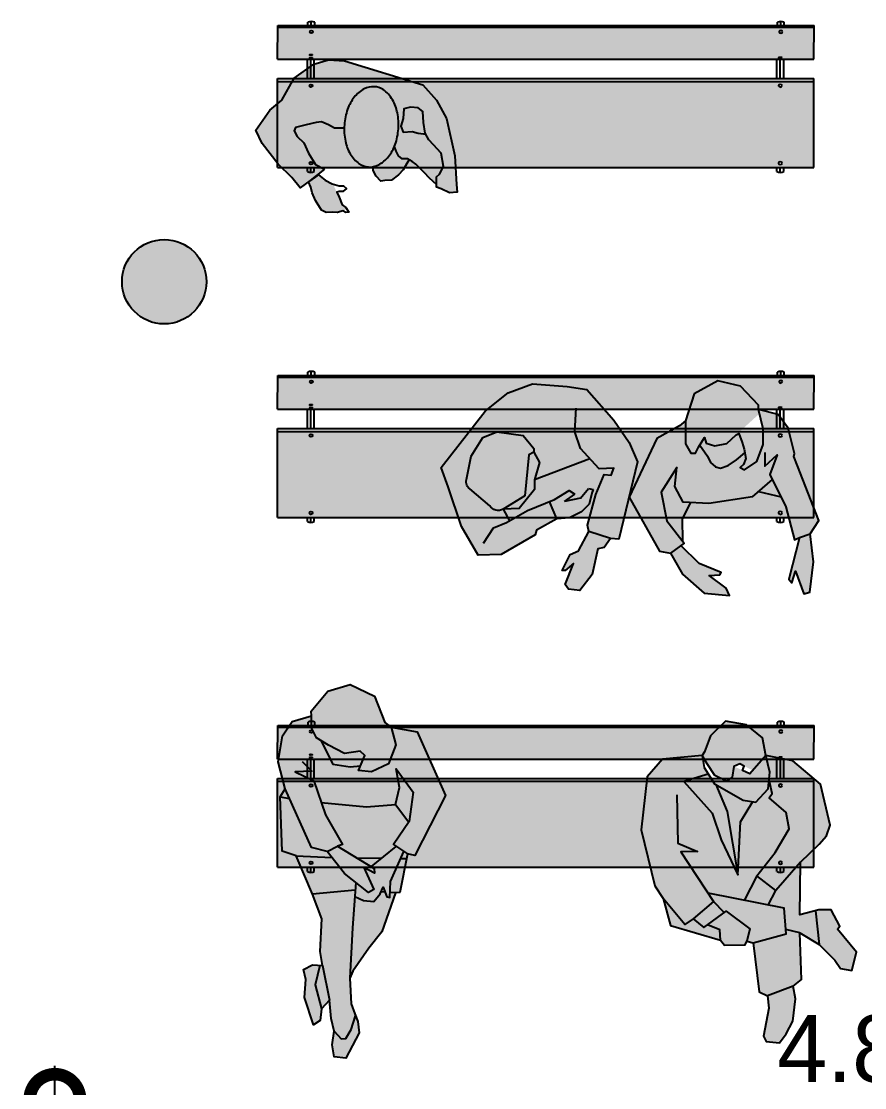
# Model space of a CAD drawing. Header units: metres. Extents: x 512 to 829, y -209 to 245.
# Drawn here: x 646.234 to 648.747, y -174.087 to -170.909 of the extents above; entities that cross this region are included whole.
import ezdxf

# ---------------------------------------------------------------- set-up
doc = ezdxf.new("R2010")
doc.units = ezdxf.units.M
doc.header["$LTSCALE"] = 0.508
doc.header["$PDSIZE"] = -2
doc.layers.get('0').update_dxf_attribs({"lineweight": 15})
doc.layers.get('DEFPOINTS').update_dxf_attribs({"lineweight": 15})
for name, color, linetype in [('ARQ-LAYOUT HATCH', 252, 'Continuous'), ('CI-COTAS', 160, 'Continuous'), ('madera', 34, 'Continuous'), ('MB-ARQ-ALVENARIA-HATCH', 251, 'Continuous'), ('MB-ARQ-HUMANIZAR', 7, 'Continuous'), ('PENA06', 6, 'Continuous')]:
    doc.layers.add(name, color=color, linetype=linetype)
doc.dimstyles.new('1_100', dxfattribs={"dimtxt": 0.2, "dimasz": 0.3, "dimexe": 0.1, "dimexo": 0.1, "dimgap": 0.05, "dimtad": 1, "dimzin": 4, "dimdsep": 46, "dimtxsty": 'Standard', "dimblk": 'DOTSMALL', "dimcen": 2.5, "dimdle": 0.1, "dimclrd": 170, "dimclre": 170, "dimclrt": 2, "dimazin": 0, "dimtfac": 1, "dimtix": 1, "dimtmove": 2, "dimatfit": 3, "dimldrblk": 'DOTSMALL', "dimfxl": 1, "dimlwd": -1, "dimlwe": -1, "dimarcsym": 0})

# ---------------------------------------------------------------- blocks, each defined once
blk = doc.blocks.new('wqfdewfsf')
at = {"layer": 'ARQ-LAYOUT HATCH'}
h = blk.add_hatch(color=38, dxfattribs=at)
h.dxf.hatch_style = 1
h.paths.add_polyline_path([(49.4045, -27.0059), (49.4045, -25.4072), (49.1481, -25.4072), (49.1481, -27.0059)])
edge = h.paths.add_edge_path(flags=16)
edge.add_ellipse((49.3918, -25.5072), major_axis=(0, 0.005), ratio=0.80544, start_angle=0, end_angle=360)
edge = h.paths.add_edge_path(flags=16)
edge.add_ellipse((49.1613, -25.5072), major_axis=(0, 0.005), ratio=0.821327, start_angle=0, end_angle=360)
edge = h.paths.add_edge_path(flags=16)
edge.add_ellipse((49.3918, -26.9059), major_axis=(0, -0.005), ratio=0.80544, start_angle=0, end_angle=360, ccw=False)
edge = h.paths.add_edge_path(flags=16)
edge.add_ellipse((49.1613, -26.9059), major_axis=(0, -0.005), ratio=0.821327, start_angle=0, end_angle=360, ccw=False)
h = blk.add_hatch(color=38, dxfattribs=at)
h.dxf.hatch_style = 1
h.paths.add_polyline_path([(49.5659, -27.0071), (49.5659, -25.4084), (49.4707, -25.4072), (49.4707, -27.0059)])
edge = h.paths.add_edge_path(flags=16)
edge.add_ellipse((49.4751, -26.9059), major_axis=(0, -0.005), ratio=0.234143, start_angle=0, end_angle=360, ccw=False)
edge = h.paths.add_edge_path(flags=16)
edge.add_ellipse((49.5524, -26.9071), major_axis=(0, -0.005), ratio=0.805446, start_angle=0, end_angle=360, ccw=False)
edge = h.paths.add_edge_path(flags=16)
edge.add_ellipse((49.5524, -25.5084), major_axis=(0, 0.005), ratio=0.805446, start_angle=0, end_angle=360)
edge = h.paths.add_edge_path(flags=16)
edge.add_ellipse((49.4836, -25.5072), major_axis=(0, 0.005), ratio=0.234143, start_angle=0, end_angle=360)
edge = h.paths.add_edge_path(flags=16)
edge.add_ellipse((49.4751, -25.5072), major_axis=(0, 0.005), ratio=0.234143, start_angle=0, end_angle=360)
at = {"ltscale": 0.8}
for p, q in [((49.1481, -25.4072), (49.4129, -25.4072)), ((49.1481, -25.4072), (49.1481, -27.0059)), ((49.4045, -25.4072), (49.4045, -27.0059)), ((49.4129, -25.4072), (49.4129, -27.0059)), ((49.4707, -25.4072), (49.5707, -25.4084)), ((49.4707, -25.4072), (49.4707, -27.0059)), ((49.5659, -25.4084), (49.5659, -27.0071)), ((49.5707, -25.4084), (49.5707, -27.0071)), ((49.1329, -25.5072), (49.1481, -25.5072)), ((49.1358, -25.4972), (49.1481, -25.4972)), ((49.4129, -25.4972), (49.4707, -25.4972)), ((49.4129, -25.5072), (49.4707, -25.5072)), ((49.5707, -25.4984), (49.5809, -25.4984)), ((49.5707, -25.5084), (49.5829, -25.5084)), ((49.1358, -25.5172), (49.1481, -25.5172)), ((49.4129, -25.5172), (49.4707, -25.5172)), ((49.5707, -25.5184), (49.5809, -25.5184)), ((49.1329, -26.9059), (49.1481, -26.9059)), ((49.1358, -26.8959), (49.1481, -26.8959)), ((49.4129, -26.8959), (49.4707, -26.8959)), ((49.4129, -26.9059), (49.4707, -26.9059)), ((49.5707, -26.8971), (49.5809, -26.8971)), ((49.5707, -26.9071), (49.5829, -26.9071)), ((49.1358, -26.9159), (49.1481, -26.9159)), ((49.4129, -26.9159), (49.4707, -26.9159)), ((49.5707, -26.9171), (49.5809, -26.9171)), ((49.1481, -27.0059), (49.4129, -27.0059)), ((49.4707, -27.0059), (49.5707, -27.0071))]:
    blk.add_line(p, q, dxfattribs=at)
for centre, radius, start, end in [((49.1519, -25.5072), 0.0189, 148.1097, 211.8903), ((49.5569, -25.5084), 0.026, 337.3902, 22.6098), ((49.1519, -26.9059), 0.0189, 148.1097, 211.8903), ((49.5569, -26.9071), 0.026, 337.3902, 22.6098)]:
    blk.add_arc(centre, radius, start, end, dxfattribs=at)
for centre, ratio in [((49.1613, -25.5072), 0.821327), ((49.3918, -25.5072), 0.80544), ((49.4751, -25.5072), 0.234143), ((49.4836, -25.5072), 0.234143), ((49.5524, -25.5084), 0.805446)]:
    blk.add_ellipse(centre, major_axis=(0, 0.005), ratio=ratio, dxfattribs=at)
at = {"ltscale": 0.8, "extrusion": (0, 0, -1)}
for centre, ratio in [((49.1613, -26.9059), 0.821327), ((49.3918, -26.9059), 0.80544), ((49.4751, -26.9059), 0.234143), ((49.5524, -26.9071), 0.805446)]:
    blk.add_ellipse(centre, major_axis=(0, -0.005), ratio=ratio, dxfattribs=at)
blk = doc.blocks.new('A$C5B33279E')
h = blk.add_hatch(color=236)
h.dxf.hatch_style = 1
h.paths.add_polyline_path([(0.2696, 0.1521), (0.2782, 0.2042), (0.2923, 0.2315), (0.2696, 0.252), (0.2478, 0.2551), (0.2478, 0.1955), (0.213, 0.1303), (0.2087, 0.0956), (0.2251, 0.0782)], flags=17)
h.paths.add_polyline_path([(0.1956, 0.1608), (0.213, 0.1303), (0.2087, 0.0956), (0.2251, 0.0782), (0.2696, 0.1521), (0.2782, 0.2042), (0.2923, 0.2315), (0.2696, 0.252), (0.2391, 0.2563), (0.2565, 0.2954), (0.2739, 0.391), (0.3174, 0.4562), (0.3913, 0.5561), (0.4348, 0.5605), (0.4782, 0.7169), (0.4695, 0.7429), (0.5087, 0.8168), (0.513, 0.895), (0.4956, 0.9428), (0.4435, 0.9732), (0.4478, 0.9862), (0.413, 1.0557), (0.3522, 1.0905), (0.2739, 1.0731), (0.2261, 1.0036), (0.2043, 0.9949), (0.1261, 0.9993), (0, 0.8342), (0.0478, 0.6387), (0.0696, 0.6387), (0.0652, 0.5214), (0.0783, 0.517), (0.0913, 0.3954), (0.1174, 0.3389), (0.1539, 0.245), (0.1304, 0.1651), (0.1092, 0.1333), (0.113, 0.0912), (0.1217, 0.0608), (0.1348, 0.0565), (0.1609, 0.0739), (0.1783, 0.1086)])
h = blk.add_hatch(color=236)
h.dxf.hatch_style = 1
h.paths.add_polyline_path([(0.1956, 0.1608), (0.213, 0.1303), (0.2087, 0.0956), (0.2251, 0.0782), (0.2696, 0.1521), (0.2782, 0.2042), (0.2923, 0.2315), (0.2696, 0.252), (0.2391, 0.2563), (0.2565, 0.2954), (0.2739, 0.391), (0.3174, 0.4562), (0.3913, 0.5561), (0.4348, 0.5605), (0.4782, 0.7169), (0.4505, 0.7183), (0.3522, 0.5909), (0.3043, 0.5909), (0.2391, 0.5387), (0.1565, 0.4996), (0.1435, 0.5127), (0.1869, 0.5691), (0.1522, 0.5605), (0.1565, 0.5735), (0.2782, 0.6126), (0.2652, 0.6213), (0.3348, 0.6951), (0.407, 0.8117), (0.4522, 0.7994), (0.3913, 0.7864), (0.3348, 0.6951), (0.2652, 0.6213), (0.2782, 0.6126), (0.1565, 0.5735), (0.1522, 0.5605), (0.1869, 0.5691), (0.1435, 0.5127), (0.1565, 0.4996), (0.2391, 0.5387), (0.3043, 0.5909), (0.3522, 0.5909), (0.4695, 0.7429), (0.5087, 0.8168), (0.513, 0.895), (0.4956, 0.9428), (0.4435, 0.9732), (0.4478, 0.9862), (0.413, 1.0557), (0.3522, 1.0905), (0.2739, 1.0731), (0.2261, 1.0036), (0.2043, 0.9949), (0.1261, 0.9993), (0, 0.8342), (0.0478, 0.6387), (0.0696, 0.6387), (0.0652, 0.5214), (0.0783, 0.517), (0.0913, 0.3954), (0.1174, 0.3389), (0.1539, 0.245), (0.1304, 0.1651), (0.0986, 0.1174), (0.087, 0.0869), (0.1087, 0.0043), (0.1435, 0), (0.1575, 0.0336), (0.1609, 0.0739), (0.1783, 0.1086)])
h = blk.add_hatch(color=9)
h.dxf.hatch_style = 1
h.paths.add_polyline_path([(0.4348, 0.9384), (0.4471, 0.9877), (0.413, 1.0557), (0.3522, 1.0905), (0.2739, 1.0731), (0.1798, 0.9363), (0.1869, 0.8863), (0.2087, 0.8689), (0.2782, 0.9037), (0.3217, 0.8863), (0.3739, 0.8993), (0.413, 0.9124)])
h = blk.add_hatch(color=236)
h.dxf.hatch_style = 1
h.paths.add_polyline_path([(0.5087, 0.8168), (0.513, 0.895), (0.4956, 0.9428), (0.4435, 0.9732), (0.4348, 0.9384), (0.413, 0.9124), (0.3991, 0.9077), (0.3478, 0.8472), (0.2956, 0.8515), (0.267, 0.8611), (0.2696, 0.8472), (0.2304, 0.8515), (0.1869, 0.8863), (0.1783, 0.9471), (0.2043, 0.9949), (0.1261, 0.9993), (0, 0.8342), (0.0478, 0.6387), (0.0696, 0.6387), (0.1174, 0.656), (0.087, 0.7342), (0.0956, 0.8211), (0.1609, 0.8776), (0.1391, 0.8255), (0.1391, 0.7733), (0.2217, 0.7473), (0.3552, 0.728), (0.3348, 0.6951), (0.2652, 0.6213), (0.2782, 0.6126), (0.3043, 0.5909), (0.3522, 0.5909), (0.4695, 0.7429)])
h = blk.add_hatch(color=31)
h.dxf.hatch_style = 1
h.paths.add_polyline_path([(0.3991, 0.9077), (0.3739, 0.8993), (0.3217, 0.8863), (0.2782, 0.9037), (0.2609, 0.895), (0.267, 0.8611), (0.2956, 0.8515), (0.3478, 0.8472)])
h.paths.add_polyline_path([(0.3043, 0.5909), (0.2782, 0.6126), (0.1565, 0.5735), (0.1522, 0.5605), (0.1869, 0.5691), (0.1435, 0.5127), (0.1565, 0.4996), (0.2391, 0.5387)])
h.paths.add_polyline_path([(0.1565, 0.5735), (0.1664, 0.5767), (0.108, 0.6526), (0.0821, 0.6432), (0.1, 0.5474), (0.0913, 0.4996), (0.1, 0.4996), (0.1174, 0.5257), (0.1217, 0.504), (0.1348, 0.4779), (0.1652, 0.4736), (0.1937, 0.4793), (0.2006, 0.5205), (0.1565, 0.4996), (0.1435, 0.5127), (0.1869, 0.5691), (0.1522, 0.5605)])
h = blk.add_hatch(color=255)
h.dxf.hatch_style = 1
h.paths.add_polyline_path([(0.4782, 0.7169), (0.4505, 0.7183), (0.3522, 0.5909), (0.3043, 0.5909), (0.2864, 0.5765), (0.3913, 0.5561), (0.4348, 0.5605)])
h.paths.add_polyline_path([(0.3348, 0.6951), (0.3552, 0.728), (0.2217, 0.7473), (0.1391, 0.7733), (0.088, 0.7315), (0.1174, 0.656), (0.0821, 0.6432), (0.1, 0.5474), (0.0913, 0.4996), (0.1, 0.4996), (0.1174, 0.5257), (0.1217, 0.504), (0.1348, 0.4779), (0.1652, 0.4736), (0.1937, 0.4793), (0.2006, 0.5205), (0.1565, 0.4996), (0.1435, 0.5127), (0.1869, 0.5691), (0.1522, 0.5605), (0.1565, 0.5735), (0.1664, 0.5767), (0.1419, 0.6086), (0.2152, 0.5923), (0.2782, 0.6126), (0.2652, 0.6213)])
h.paths.add_polyline_path([(0.0821, 0.6432), (0.0696, 0.6387), (0.069, 0.6248), (0.0863, 0.6209)])
h = blk.add_hatch(color=236)
h.dxf.hatch_style = 1
h.paths.add_polyline_path([(0.3913, 0.5561), (0.2864, 0.5765), (0.2391, 0.5387), (0.2006, 0.5205), (0.1967, 0.4973), (0.3174, 0.4562)])
h.paths.add_polyline_path([(0.2152, 0.5923), (0.1419, 0.6086), (0.1664, 0.5767)])
h.paths.add_polyline_path([(0.0863, 0.6209), (0.069, 0.6248), (0.0652, 0.5214), (0.0783, 0.517), (0.094, 0.5144), (0.1, 0.5474)])
h = blk.add_hatch(color=31)
h.dxf.hatch_style = 1
h.paths.add_polyline_path([(0.1937, 0.4793), (0.1652, 0.4736), (0.1348, 0.4779), (0.1217, 0.504), (0.1205, 0.51), (0.1083, 0.512), (0.1, 0.4996), (0.0913, 0.4996), (0.094, 0.5144), (0.0783, 0.517), (0.0913, 0.3954), (0.1174, 0.3389), (0.1478, 0.2607), (0.1522, 0.239), (0.1783, 0.3867)])
h.paths.add_polyline_path([(0.2478, 0.1955), (0.2478, 0.2551), (0.2391, 0.2563), (0.1956, 0.1608), (0.213, 0.1303)])
h = blk.add_hatch(color=31)
h.dxf.hatch_style = 1
h.paths.add_polyline_path([(0.2739, 0.391), (0.3174, 0.4562), (0.1967, 0.4973), (0.1783, 0.3867), (0.1522, 0.239), (0.1304, 0.1651), (0.1092, 0.1333), (0.113, 0.0912), (0.1217, 0.0608), (0.1348, 0.0565), (0.1609, 0.0739), (0.1783, 0.1086), (0.1956, 0.1608), (0.2391, 0.2563), (0.2565, 0.2954)])
for p, q in [((0.4782, 0.7169), (0.4505, 0.7183)), ((0.3043, 0.5909), (0.2782, 0.6126)), ((0.0783, 0.517), (0.094, 0.5144)), ((0.1083, 0.512), (0.1205, 0.51)), ((0.1967, 0.4973), (0.3174, 0.4562))]:
    blk.add_line(p, q)
blk.add_lwpolyline([(0.1956, 0.1608), (0.213, 0.1303), (0.2087, 0.0956), (0.2251, 0.0782), (0.2696, 0.1521), (0.2782, 0.2042), (0.2923, 0.2315), (0.2696, 0.252), (0.2391, 0.2563), (0.2565, 0.2954), (0.2739, 0.391), (0.3174, 0.4562), (0.3913, 0.5561), (0.4348, 0.5605), (0.4782, 0.7169), (0.4695, 0.7429), (0.5087, 0.8168), (0.513, 0.895), (0.4956, 0.9428), (0.4435, 0.9732), (0.4478, 0.9862), (0.413, 1.0557), (0.3522, 1.0905), (0.2739, 1.0731), (0.2261, 1.0036), (0.2043, 0.9949), (0.1261, 0.9993), (0, 0.8342), (0.0478, 0.6387), (0.0696, 0.6387), (0.0652, 0.5214), (0.0783, 0.517), (0.0913, 0.3954), (0.1174, 0.3389), (0.1478, 0.2607), (0.1522, 0.239), (0.1304, 0.1651), (0.113, 0.139), (0.099, 0.1183), (0.087, 0.0869), (0.1087, 0.0043), (0.1435, 0), (0.1575, 0.0336), (0.1609, 0.0739), (0.1783, 0.1086)], close=True)
for points in [[(0.2043, 0.9949), (0.1783, 0.9471), (0.1869, 0.8863), (0.2304, 0.8515), (0.2696, 0.8472), (0.2609, 0.895), (0.2782, 0.9037), (0.3217, 0.8863), (0.3739, 0.8993), (0.413, 0.9124), (0.4348, 0.9384), (0.4435, 0.9732)], [(0.3991, 0.9077), (0.3478, 0.8472), (0.2956, 0.8515), (0.267, 0.8611)], [(0.3552, 0.728), (0.2217, 0.7473), (0.1391, 0.7733), (0.1391, 0.8255), (0.1609, 0.8776), (0.0956, 0.8211), (0.087, 0.7342), (0.1174, 0.656), (0.0696, 0.6387)], [(0.4391, 0.8342), (0.4043, 0.8124), (0.4522, 0.7994), (0.3913, 0.7864), (0.3348, 0.6951), (0.2652, 0.6213), (0.2782, 0.6126), (0.1565, 0.5735), (0.1522, 0.5605), (0.1869, 0.5691), (0.1435, 0.5127), (0.1565, 0.4996), (0.2391, 0.5387), (0.3043, 0.5909), (0.3522, 0.5909), (0.4695, 0.7429)], [(0.1391, 0.7733), (0.088, 0.7315)], [(0.1937, 0.4793), (0.1652, 0.4736), (0.1348, 0.4779), (0.1217, 0.504), (0.1174, 0.5257), (0.1, 0.4996), (0.0913, 0.4996), (0.1, 0.5474), (0.0821, 0.6432)], [(0.1087, 0.6517), (0.1664, 0.5767)], [(0.0863, 0.6209), (0.069, 0.6248)], [(0.2152, 0.5923), (0.1419, 0.6086)], [(0.3913, 0.5561), (0.2864, 0.5765)], [(0.2006, 0.5205), (0.1783, 0.3867), (0.1522, 0.239)], [(0.2391, 0.2563), (0.1956, 0.1608)], [(0.2478, 0.2551), (0.2478, 0.1955), (0.213, 0.1303)], [(0.1609, 0.0739), (0.1348, 0.0565), (0.1217, 0.0608), (0.113, 0.0912), (0.1092, 0.1334)]]:
    blk.add_lwpolyline(points)
blk = doc.blocks.new('A$C7B5A041B')
h = blk.add_hatch(color=169)
h.dxf.hatch_style = 1
h.paths.add_polyline_path([(0.4922, 0.4355), (0.5193, 0.4767), (0.5126, 0.5635), (0.4768, 0.5621), (0.4714, 0.5695), (0.4037, 0.5518), (0.2872, 0.4448), (0.3246, 0.5539), (0.3606, 0.6298), (0.3658, 0.7558), (0.434, 0.7207), (0.4389, 0.7428), (0.46, 0.773), (0.3677, 0.848), (0.2984, 0.8425), (0.1749, 0.7416), (0.0878, 0.594), (0.0786, 0.5491), (0.0704, 0.4489), (0.1002, 0.4437), (0.1796, 0.4387), (0.2171, 0.6277), (0.2256, 0.6368), (0.2501, 0.5785), (0.214, 0.6121), (0.1852, 0.4671), (0.2471, 0.3772), (0.3255, 0.4023), (0.413, 0.4143)])
h.paths.add_polyline_path([(0.1002, 0.4437), (0.105, 0.4035), (0.1794, 0.3925), (0.1796, 0.4387)], flags=17)
h = blk.add_hatch(color=37)
h.dxf.hatch_style = 1
h.paths.add_polyline_path([(0.618, 0.7454), (0.581, 0.7978), (0.5183, 0.7976), (0.4592, 0.7696), (0.4532, 0.7445), (0.445, 0.7041), (0.4582, 0.6678), (0.479, 0.6644), (0.5044, 0.6836), (0.5227, 0.677), (0.5363, 0.6358), (0.5957, 0.6406), (0.6253, 0.685)])
h = blk.add_hatch(color=254)
h.dxf.hatch_style = 1
h.paths.add_polyline_path([(0.4714, 0.5695), (0.4541, 0.5929), (0.4279, 0.683), (0.3961, 0.6019), (0.2872, 0.4448), (0.4037, 0.5518)])
h.paths.add_polyline_path([(0.4279, 0.683), (0.4266, 0.6873), (0.434, 0.7207), (0.3658, 0.7558), (0.3606, 0.6298), (0.3246, 0.5539), (0.2872, 0.4448), (0.3961, 0.6019)])
h = blk.add_hatch(color=31)
h.dxf.hatch_style = 1
h.paths.add_polyline_path([(0.2001, 0.3047), (0.1867, 0.3914), (0.1186, 0.4015), (0.1345, 0.3647), (0.114, 0.3418), (0.1119, 0.3226), (0.1565, 0.2798), (0.1677, 0.2841)])
h.paths.add_polyline_path([(0.2883, 0.3172), (0.3355, 0.332), (0.3255, 0.4023), (0.2471, 0.3772)])
h.paths.add_polyline_path([(0.5234, 0.6348), (0.5048, 0.6834), (0.5044, 0.6836), (0.479, 0.6644), (0.431, 0.6721), (0.4541, 0.5929), (0.4768, 0.5621), (0.5306, 0.5642), (0.5689, 0.5965), (0.5957, 0.6406)])
h = blk.add_hatch(color=169)
h.dxf.hatch_style = 1
h.paths.add_polyline_path([(0.5193, 0.4767), (0.4922, 0.4355), (0.413, 0.4143), (0.3255, 0.4023), (0.3355, 0.332), (0.4467, 0.3411), (0.5242, 0.34), (0.5574, 0.3427), (0.5876, 0.3581), (0.6516, 0.4656), (0.6418, 0.5732), (0.5957, 0.6406), (0.5689, 0.5965), (0.5517, 0.582), (0.5156, 0.5237)])
h = blk.add_hatch(color=255)
h.dxf.hatch_style = 1
h.paths.add_polyline_path([(0.1852, 0.4671), (0.1796, 0.4387), (0.1794, 0.3925), (0.1867, 0.3914), (0.2001, 0.3047), (0.1677, 0.2841), (0.1784, 0.2679), (0.2672, 0.2184), (0.3159, 0.2772)])
h.paths.add_polyline_path([(0.1186, 0.4015), (0.105, 0.4035), (0.1002, 0.4437), (0.0704, 0.4489), (0.0786, 0.5491), (0.0378, 0.4771), (0.114, 0.3418), (0.1345, 0.3647)])
h = blk.add_hatch(color=169)
h.dxf.hatch_style = 1
h.paths.add_polyline_path([(0.4467, 0.3411), (0.3355, 0.332), (0.2883, 0.3172), (0.3159, 0.2772), (0.2753, 0.2282), (0.2985, 0.1919), (0.3151, 0.1268), (0.3774, 0.2062), (0.3362, 0.23)])
h.paths.add_polyline_path([(0.2985, 0.1919), (0.2753, 0.2282), (0.2672, 0.2184), (0.1784, 0.2679), (0.089, 0.1506), (0.0979, 0.1254), (0.1734, 0.0922), (0.2045, 0.0887)])
h = blk.add_hatch(color=251)
h.dxf.hatch_style = 1
h.paths.add_polyline_path([(0.3151, 0.1268), (0.3158, 0.0612), (0.3106, 0.0314), (0.3301, 0.0031), (0.3791, 0.0324), (0.3859, 0.1207), (0.3974, 0.1221), (0.4129, 0.1751), (0.3864, 0.201), (0.3774, 0.2062)])
h.paths.add_polyline_path([(0.151, 0.0603), (0.1734, 0.0922), (0.0979, 0.1254), (0.0752, 0.0964), (0.0053, 0.0472), (0, 0.0305), (0.0256, 0), (0.0585, 0.0054), (0.0991, 0.018)])
blk.add_lwpolyline([(0.1784, 0.2679), (0.089, 0.1506), (0.0979, 0.1254), (0.0752, 0.0964), (0.0053, 0.0472), (0, 0.0305), (0.0256, 0), (0.0585, 0.0054), (0.0991, 0.018), (0.151, 0.0603), (0.1734, 0.0922), (0.2045, 0.0887), (0.2985, 0.1919), (0.3151, 0.1268), (0.3158, 0.0612), (0.3106, 0.0314), (0.3301, 0.0031), (0.3791, 0.0324), (0.3859, 0.1207), (0.3974, 0.1221), (0.4129, 0.1751), (0.3864, 0.201), (0.3362, 0.23), (0.4467, 0.3411), (0.5242, 0.34), (0.5574, 0.3427), (0.5876, 0.3581), (0.6516, 0.4656), (0.6418, 0.5732), (0.5957, 0.6406), (0.6253, 0.685), (0.618, 0.7454), (0.581, 0.7978), (0.5183, 0.7976), (0.4728, 0.776), (0.46, 0.773), (0.3677, 0.848), (0.2984, 0.8425), (0.1749, 0.7416), (0.0878, 0.594), (0.0786, 0.5491), (0.0378, 0.4771), (0.114, 0.3418), (0.1119, 0.3226), (0.1565, 0.2798), (0.1677, 0.2841)], close=True)
for points in [[(0.5957, 0.6406), (0.5234, 0.6348), (0.5149, 0.6571), (0.5273, 0.663), (0.5227, 0.677), (0.5044, 0.6836), (0.479, 0.6644), (0.4582, 0.6678), (0.445, 0.7041), (0.4532, 0.7445), (0.46, 0.773), (0.4389, 0.7428), (0.4266, 0.6873), (0.4541, 0.5929), (0.4768, 0.5621), (0.5306, 0.5642), (0.5689, 0.5965), (0.5957, 0.6406)], [(0.3237, 0.742), (0.2256, 0.6368), (0.2501, 0.5785), (0.214, 0.6121), (0.1796, 0.4387), (0.1002, 0.4437), (0.105, 0.4035), (0.1867, 0.3914), (0.2001, 0.3047), (0.1677, 0.2841)], [(0.434, 0.7207), (0.3658, 0.7558), (0.3606, 0.6298), (0.3246, 0.5539), (0.2872, 0.4448), (0.4037, 0.5518), (0.4714, 0.5695)], [(0.4279, 0.683), (0.3961, 0.6019), (0.2872, 0.4448)], [(0.2883, 0.3172), (0.3355, 0.332), (0.3255, 0.4023), (0.413, 0.4143), (0.4922, 0.4355), (0.5193, 0.4767), (0.5141, 0.5432), (0.5298, 0.5466), (0.5517, 0.582)], [(0.1002, 0.4437), (0.0704, 0.4489), (0.0786, 0.5491)], [(0.1784, 0.2679), (0.2672, 0.2184), (0.3159, 0.2772), (0.1852, 0.4671)], [(0.1794, 0.3925), (0.1796, 0.4387)], [(0.114, 0.3418), (0.1345, 0.3647), (0.1186, 0.4015)], [(0.4467, 0.3411), (0.3355, 0.332), (0.3255, 0.4023), (0.2471, 0.3772)], [(0.2985, 0.1919), (0.2753, 0.2282)], [(0.377, 0.2058), (0.3151, 0.1268)], [(0.1734, 0.0922), (0.0979, 0.1254)]]:
    blk.add_lwpolyline(points)
blk = doc.blocks.new('homem em pé 01')
for color, points in [(94, [(0.1712, -0.223), (0.0062, -0.2862), (0.0208, -0.2344), (0.0042, -0.2032), (0.0042, -0.1929), (-0.027, -0.1535), (-0.1058, -0.1431), (-0.1474, -0.1597), (-0.1826, -0.2157), (-0.1951, -0.28, 0.32843), (-0.1868, -0.3132), (-0.1266, -0.3629, 0.426739), (-0.0872, -0.3733), (-0.0872, -0.3733), (-0.0678, -0.4076), (-0.0145, -0.3775), (0.0514, -0.3504), (0.0726, -0.4023), (0.0125, -0.4355), (0.0083, -0.45), (-0.0934, -0.5081), (-0.1619, -0.5102), (-0.2117, -0.4252), (-0.2511, -0.3069), (-0.2719, -0.2489), (-0.1411, -0.0809), (-0.0726, -0.027), (0, 0), (0.1038, -0.0083), (0.1619, -0.0166), (0.2428, -0.1078), (0.2885, -0.1742), (0.3134, -0.2323), (0.2574, -0.4625), (0.2324, -0.4604), (0.1681, -0.4397), (0.164, -0.421), (0.1889, -0.3298), (0.2138, -0.2696), (0.2345, -0.2717), (0.2428, -0.2509), (0.1992, -0.253)]), (27, [(-0.0228, -0.3339), (-0.0872, -0.3733, -0.426739), (-0.1266, -0.3629), (-0.1868, -0.3132, -0.32843), (-0.1951, -0.28), (-0.1826, -0.2157), (-0.1474, -0.1597), (-0.1058, -0.1431), (-0.027, -0.1535), (0.0042, -0.1929), (0.0042, -0.2032), (-0.0104, -0.2115)]), (31, [(0.0062, -0.3152), (-0.0394, -0.3712), (-0.0872, -0.3733), (-0.0228, -0.3339), (-0.0104, -0.2115), (0.0042, -0.2032), (0.0208, -0.2344), (0.0062, -0.2862)])]:
    blk.add_hatch(color=color).paths.add_polyline_path(points)
h = blk.add_hatch(color=31)
h.paths.add_polyline_path([(0.1459, -0.3813), (0.1104, -0.399), (0.0726, -0.4023), (0.0514, -0.3504), (0.0664, -0.3443), (0.11, -0.3173), (0.1265, -0.329), (0.0962, -0.3503), (0.1432, -0.3408), (0.1672, -0.3115), (0.1815, -0.3151), (0.1776, -0.326), (0.1696, -0.3588)])
h.paths.add_polyline_path([(0.1785, -0.5683), (0.1411, -0.616), (0.1079, -0.6118), (0.0975, -0.5973), (0.1225, -0.5351), (0.0975, -0.5558), (0.0892, -0.5558), (0.1121, -0.5081), (0.137, -0.4977), (0.1681, -0.4397), (0.2324, -0.4604), (0.2138, -0.4874), (0.1951, -0.4915)])
for p, q in [((0.1712, -0.223), (0.0062, -0.2862)), ((0.1432, -0.3408), (0.1672, -0.3115)), ((0.1672, -0.3115), (0.1815, -0.3151)), ((0.1815, -0.3151), (0.1776, -0.326)), ((0.0962, -0.3503), (0.1265, -0.329)), ((0.1432, -0.3408), (0.0962, -0.3503)), ((-0.0872, -0.3733), (-0.0678, -0.4076)), ((0.0726, -0.4023), (0.0514, -0.3504))]:
    blk.add_line(p, q)
for points in [[(0.1776, -0.326), (0.1696, -0.3588), (0.1459, -0.3813), (0.1459, -0.3813), (0.1459, -0.3813), (0.1459, -0.3813), (0.1104, -0.399), (0.0726, -0.4023), (0.0125, -0.4355), (0.0083, -0.45), (-0.0934, -0.5081), (-0.1619, -0.5102), (-0.2117, -0.4252), (-0.2511, -0.3069), (-0.2719, -0.2489), (-0.1411, -0.0809), (-0.0726, -0.027), (0, 0), (0.1038, -0.0083), (0.1619, -0.0166), (0.2428, -0.1078), (0.2885, -0.1742), (0.3134, -0.2323), (0.2574, -0.4625), (0.2324, -0.4604), (0.2138, -0.4874), (0.1951, -0.4915), (0.1785, -0.5683), (0.1411, -0.616), (0.1079, -0.6118), (0.0975, -0.5973), (0.1225, -0.5351), (0.0975, -0.5558), (0.0892, -0.5558), (0.1121, -0.5081), (0.137, -0.4977), (0.1681, -0.4397), (0.164, -0.421), (0.1889, -0.3298), (0.2138, -0.2696), (0.2345, -0.2717), (0.2428, -0.2509), (0.1992, -0.253), (0.1432, -0.1929), (0.1266, -0.1431), (0.1308, -0.0726)], [(0.0042, -0.2032), (0.0208, -0.2344), (0.0062, -0.2862), (0.0062, -0.3152), (-0.0394, -0.3712), (-0.0872, -0.3733)], [(-0.1453, -0.4749), (-0.1162, -0.4293), (-0.0768, -0.4127), (-0.0145, -0.3775), (0.0664, -0.3443), (0.11, -0.3173), (0.1265, -0.329)], [(0.2324, -0.4604), (0.1681, -0.4397)]]:
    blk.add_lwpolyline(points)
blk.add_lwpolyline([(-0.0228, -0.3339), (-0.0872, -0.3733, -0.426739), (-0.1266, -0.3629), (-0.1868, -0.3132, -0.32843), (-0.1951, -0.28), (-0.1826, -0.2157), (-0.1474, -0.1597), (-0.1058, -0.1431), (-0.027, -0.1535), (0.0042, -0.1929), (0.0042, -0.2032), (-0.0104, -0.2115)], format="xyb", close=True)
blk = doc.blocks.new('A$C112F1A5D')
h = blk.add_hatch(color=31)
h.dxf.hatch_style = 1
h.paths.add_polyline_path([(0.3314, 0.2242), (0.3225, 0.2434), (0.3078, 0.2562), (0.2923, 0.2609), (0.2698, 0.2526), (0.2452, 0.2358), (0.22, 0.2147), (0.222, 0.2039), (0.2281, 0.1838), (0.2377, 0.1571), (0.2458, 0.1611), (0.274, 0.1867), (0.3092, 0.1942), (0.335, 0.1863), (0.3402, 0.1691), (0.3546, 0.1923)])
h.paths.add_polyline_path([(0.4053, 0.5758), (0.3413, 0.6331), (0.2658, 0.6401), (0.2756, 0.618), (0.3263, 0.58), (0.295, 0.5786), (0.2905, 0.5712), (0.3559, 0.5442), (0.4103, 0.4908), (0.4414, 0.514)])
h.paths.add_polyline_path([(0.0888, 0.5911), (0.0801, 0.6017), (0.069, 0.5676), (0.0441, 0.6344), (0.0262, 0.6302), (0.0156, 0.5394), (0.0253, 0.4565), (0.0576, 0.4671)])
h = blk.add_hatch(color=49)
h.dxf.hatch_style = 1
h.paths.add_polyline_path([(0.0718, 0.4736), (0.0576, 0.4671), (0.0253, 0.4565), (0, 0.4159), (0.0627, 0.2538), (0.0738, 0.2256), (0.0721, 0.2171), (0.0905, 0.141), (0.1209, 0.1002), (0.1796, 0.0861), (0.1654, 0.1431), (0.1653, 0.19), (0.1844, 0.2409), (0.2206, 0.2659), (0.259, 0.2452), (0.2852, 0.2631), (0.3181, 0.253), (0.3314, 0.2242), (0.3546, 0.1923), (0.3581, 0.1979), (0.3667, 0.2161), (0.3808, 0.2157), (0.397, 0.1878), (0.3965, 0.1195), (0.4148, 0.1341), (0.4818, 0.1725), (0.5643, 0.3468), (0.4748, 0.5081), (0.4414, 0.514), (0.4006, 0.4836), (0.4523, 0.4175), (0.4689, 0.3318), (0.4227, 0.2589), (0.4285, 0.3151), (0.4035, 0.362), (0.3269, 0.3662), (0.197, 0.3454), (0.1376, 0.2945), (0.1583, 0.2525), (0.124, 0.2207), (0.1451, 0.2792), (0.0977, 0.3755)])
h = blk.add_hatch(color=250)
h.dxf.hatch_style = 1
h.paths.add_polyline_path([(0.4523, 0.4175), (0.406, 0.4768), (0.4066, 0.4115), (0.3821, 0.3632), (0.4035, 0.362), (0.4285, 0.3151), (0.4227, 0.2589), (0.4689, 0.3318)])
h.paths.add_polyline_path([(0.1792, 0.3301), (0.112, 0.3463), (0.1376, 0.2945)])
h = blk.add_hatch(color=43)
h.dxf.hatch_style = 1
h.paths.add_polyline_path([(0.3402, 0.1691), (0.335, 0.1863), (0.3092, 0.1942), (0.274, 0.1867), (0.1766, 0.0981), (0.1844, 0.0668), (0.2325, 0.0158), (0.3008, 0), (0.3707, 0.0392), (0.3965, 0.1195), (0.397, 0.1878), (0.3808, 0.2157), (0.3667, 0.2161), (0.3581, 0.1979)])
for p, q in [((0.0576, 0.4671), (0.0253, 0.4565)), ((0.1792, 0.3301), (0.112, 0.3463)), ((0.197, 0.3454), (0.1376, 0.2945))]:
    blk.add_line(p, q)
for points in [[(0.1604, 0.2133), (0.1603, 0.2543), (0.124, 0.2207), (0.1451, 0.2792), (0.0977, 0.3755), (0.0718, 0.4736), (0.0576, 0.4671), (0.0888, 0.5911), (0.0801, 0.6017), (0.069, 0.5676), (0.0441, 0.6344), (0.0262, 0.6302), (0.0156, 0.5394), (0.0253, 0.4565), (0, 0.4159), (0.0627, 0.2538), (0.0738, 0.2256), (0.0721, 0.2171), (0.0905, 0.141), (0.1209, 0.1002), (0.1796, 0.0861), (0.1792, 0.0723), (0.2325, 0.0158), (0.3008, 0), (0.3707, 0.0392), (0.3965, 0.1195), (0.4148, 0.1341), (0.4818, 0.1725), (0.5643, 0.3468), (0.4748, 0.5081), (0.4414, 0.514), (0.4053, 0.5758), (0.3413, 0.6331), (0.2658, 0.6401), (0.2756, 0.618), (0.3263, 0.58), (0.295, 0.5786), (0.2905, 0.5712), (0.3559, 0.5442), (0.4103, 0.4908)], [(0.197, 0.3454), (0.3269, 0.3662), (0.4035, 0.362), (0.4285, 0.3151), (0.4227, 0.2589), (0.4689, 0.3318), (0.4523, 0.4175), (0.4006, 0.4836), (0.4414, 0.514)], [(0.3821, 0.3632), (0.4066, 0.4115), (0.406, 0.4768)], [(0.3965, 0.1195), (0.397, 0.1878), (0.3808, 0.2157), (0.3667, 0.2161), (0.3581, 0.1979), (0.3402, 0.1691), (0.335, 0.1863), (0.3092, 0.1942), (0.274, 0.1867), (0.2458, 0.1611), (0.2377, 0.1571), (0.2281, 0.1838), (0.222, 0.2039), (0.2167, 0.2319), (0.2239, 0.2497), (0.2336, 0.2589), (0.2206, 0.2659), (0.1844, 0.2409), (0.1653, 0.19), (0.1654, 0.1431), (0.1796, 0.0861)], [(0.3546, 0.1923), (0.3314, 0.2242), (0.3225, 0.2434), (0.3078, 0.2562), (0.2923, 0.2609), (0.2698, 0.2526), (0.2452, 0.2358), (0.22, 0.2147)]]:
    blk.add_lwpolyline(points)
blk = doc.blocks.new('P-3011')
h = blk.add_hatch(color=27)
h.dxf.hatch_style = 1
h.paths.add_polyline_path([(-0.273, -0.1121), (-0.2321, -0.1522), (-0.2071, -0.1827), (-0.1776, -0.1617), (-0.1345, -0.1274), (-0.1617, -0.114), (-0.1821, -0.0797), (-0.1958, -0.0492), (-0.2162, -0.0301), (-0.2253, -0.013), (-0.2207, -0.0034), (-0.189, 0.0042), (-0.1594, 0.0118), (-0.1436, 0.0137), (-0.1231, 0.0042), (-0.105, -0.0053), (-0.0759, -0.0053, -0.013482), (-0.0754, 0.0042, -0.06821), (-0.0656, 0.0513, -0.08041), (-0.0458, 0.087, -0.107073), (-0.016, 0.1118, -0.138567), (0.0136, 0.118, -0.161193), (0.0403, 0.1097, -0.107073), (0.0681, 0.0789, -0.08041), (0.0826, 0.0407, -0.06821), (0.0857, -0.0072, -0.06821), (0.0759, -0.0543, -0.012288), (0.0736, -0.0601), (0.0789, -0.074), (0.0857, -0.0873), (0.0971, -0.0969), (0.113, -0.0969), (0.1266, -0.1045), (0.138, -0.1121), (0.1629, -0.1369), (0.1788, -0.1541), (0.1993, -0.1731), (0.1993, -0.1503), (0.2083, -0.1426), (0.2197, -0.1197), (0.2129, -0.0797), (0.1902, -0.0549), (0.1766, -0.0396), (0.1663, -0.0225), (0.1607, -0.0225), (0.1448, -0.0206), (0.1266, -0.0149), (0.0994, -0.0168), (0.0926, 0.0004), (0.0994, 0.0233), (0.1016, 0.0519), (0.1221, 0.0576), (0.1448, 0.0557), (0.1584, 0.0443), (0.1607, 0.0118), (0.1652, -0.0206), (0.1766, -0.0396), (0.1902, -0.0549), (0.2129, -0.0797), (0.2197, -0.1197), (0.2083, -0.1426), (0.1993, -0.1503), (0.1993, -0.1808), (0.2129, -0.1865), (0.2379, -0.1979), (0.2606, -0.196), (0.2583, -0.1731), (0.2537, -0.0873), (0.2288, 0.0233), (0.1993, 0.0786), (0.1584, 0.1243), (-0.0754, 0.1949), (-0.1231, 0.1987), (-0.1663, 0.1854), (-0.2253, 0.1434), (-0.2616, 0.0786), (-0.2979, 0.0481), (-0.3388, -0.011), (-0.3206, -0.0511)])
h = blk.add_hatch(color=31)
h.dxf.hatch_style = 1
h.paths.add_polyline_path([(0.0759, -0.0543, 0.06821), (0.0857, -0.0072, 0.06821), (0.0826, 0.0407, 0.08041), (0.0681, 0.0789, 0.107073), (0.0403, 0.1097, 0.161193), (0.0136, 0.118, 0.19661), (-0.0269, 0.1066, 0.134356), (-0.0656, 0.0513, 0.06821), (-0.0754, 0.0042, 0.06821), (-0.0723, -0.0438, 0.08041), (-0.0578, -0.082, 0.107073), (-0.0318, -0.1107, 0.138567), (-0.0033, -0.121, 0.19661), (0.0372, -0.1096, 0.134356)])
h.paths.add_polyline_path([(0.0994, 0.0233), (0.0926, 0.0004), (0.0994, -0.0168), (0.1266, -0.0149), (0.1448, -0.0206), (0.1607, -0.0225), (0.1655, -0.0225), (0.1607, 0.0118), (0.1584, 0.0443), (0.1448, 0.0557), (0.1221, 0.0576), (0.1016, 0.0519)])
h.paths.add_polyline_path([(-0.1556, -0.1467), (-0.1821, -0.1655), (-0.1753, -0.1808), (-0.1708, -0.1979), (-0.1617, -0.2208), (-0.1436, -0.2494), (-0.1299, -0.257), (-0.084, -0.2528), (-0.0675, -0.2468), (-0.0709, -0.2418), (-0.0823, -0.2342), (-0.0913, -0.2113), (-0.1084, -0.1731)])
at = {"true_color": 0x242424}
h = blk.add_hatch(color=250, dxfattribs=at)
h.dxf.hatch_style = 1
h.paths.add_polyline_path([(0.0653, -0.1598), (0.0857, -0.1445), (0.0994, -0.1293), (0.1172, -0.0992), (0.113, -0.0969), (0.0971, -0.0969), (0.0857, -0.0873), (0.0789, -0.074), (0.0736, -0.0601, -0.068055), (0.0561, -0.0901, -0.107073), (0.0263, -0.1149, -0.073883), (0.0108, -0.1202), (0.0108, -0.1312), (0.0199, -0.1483), (0.0335, -0.1636), (0.0449, -0.1617)])
at = {"linetype": 'Continuous'}
blk.add_line((-0.1526, -0.1445), (-0.1821, -0.1655), dxfattribs=at)
for points in [[(-0.1345, -0.1274), (-0.1776, -0.1617), (-0.2071, -0.1827), (-0.2321, -0.1522), (-0.273, -0.1121), (-0.3206, -0.0511), (-0.3388, -0.011), (-0.2979, 0.0481), (-0.2616, 0.0786), (-0.2253, 0.1434), (-0.1663, 0.1854), (-0.1231, 0.1987), (-0.0754, 0.1949), (0.1584, 0.1243), (0.1993, 0.0786), (0.2288, 0.0233), (0.2537, -0.0873), (0.2583, -0.1731), (0.2606, -0.196), (0.2379, -0.1979), (0.2129, -0.1865), (0.1993, -0.1808), (0.1993, -0.1503), (0.2083, -0.1426), (0.2197, -0.1197), (0.2129, -0.0797), (0.1902, -0.0549), (0.1766, -0.0396), (0.1652, -0.0206), (0.1607, 0.0118), (0.1584, 0.0443), (0.1448, 0.0557), (0.1221, 0.0576), (0.1016, 0.0519), (0.0994, 0.0233), (0.0926, 0.0004), (0.0994, -0.0168), (0.1266, -0.0149), (0.1448, -0.0206), (0.1607, -0.0225), (0.1663, -0.0225)], [(-0.075, -0.0053), (-0.105, -0.0053), (-0.1231, 0.0042), (-0.1436, 0.0137), (-0.1594, 0.0118), (-0.189, 0.0042), (-0.2207, -0.0034), (-0.2253, -0.013), (-0.2162, -0.0301), (-0.1958, -0.0492), (-0.1821, -0.0797), (-0.1617, -0.114), (-0.1345, -0.1274)], [(0.1993, -0.1731), (0.1788, -0.1541), (0.1629, -0.1369), (0.138, -0.1121), (0.1266, -0.1045), (0.113, -0.0969), (0.0971, -0.0969), (0.0857, -0.0873), (0.0789, -0.074), (0.0736, -0.0601)], [(0.1175, -0.0985), (0.0994, -0.1293), (0.0857, -0.1445), (0.0653, -0.1598), (0.0449, -0.1617), (0.0335, -0.1636), (0.0199, -0.1483), (0.0108, -0.1312), (0.0108, -0.1197)], [(-0.1526, -0.1445), (-0.1322, -0.1598), (-0.1118, -0.1712), (-0.0913, -0.1769), (-0.0777, -0.1769), (-0.0686, -0.1846), (-0.08, -0.1941), (-0.0913, -0.1941), (-0.0981, -0.196), (-0.0913, -0.2113), (-0.0823, -0.2342), (-0.0709, -0.2418), (-0.0618, -0.2551), (-0.0709, -0.257), (-0.08, -0.2513), (-0.0959, -0.257), (-0.1095, -0.2551), (-0.1299, -0.257), (-0.1436, -0.2494), (-0.1617, -0.2208), (-0.1708, -0.1979), (-0.1753, -0.1808), (-0.1821, -0.1655)]]:
    blk.add_lwpolyline(points, dxfattribs=at)
blk.add_lwpolyline([(0.0857, -0.0072, 0.06821), (0.0826, 0.0407, 0.08041), (0.0681, 0.0789, 0.107073), (0.0403, 0.1097, 0.161193), (0.0136, 0.118, 0.138567), (-0.016, 0.1118, 0.107073), (-0.0458, 0.087, 0.08041), (-0.0656, 0.0513, 0.06821), (-0.0754, 0.0042, 0.06821), (-0.0723, -0.0438, 0.08041), (-0.0578, -0.082, 0.107073), (-0.0318, -0.1107, 0.138567), (-0.0033, -0.121, 0.138567), (0.0263, -0.1149, 0.107073), (0.0561, -0.0901, 0.08041), (0.0759, -0.0543, 0.06821)], format="xyb", close=True, dxfattribs=at)
blk = doc.blocks.new('_DotSmall')
at = {"color": 0, "linetype": 'ByBlock', "const_width": 0.5}
blk.add_lwpolyline([(-0.0625, 0, 1), (0.0625, 0, 1)], format="xyb", close=True, dxfattribs=at)
blk = doc.blocks.new('*D7811')
at = {"layer": 'CI-COTAS', "color": 170, "transparency": 16777216}
for p, q in [((646.3337, -174.2052), (646.3337, -174.0215)), ((651.1596, -174.2052), (651.1596, -174.0215)), ((646.2337, -174.1215), (651.2596, -174.1215))]:
    blk.add_line(p, q, dxfattribs=at)
at = {"layer": 'DEFPOINTS', "color": 0, "transparency": 16777216}
for p in [(651.1596, -174.1215), (646.3337, -174.3052), (651.1596, -174.3052)]:
    blk.add_point(p, dxfattribs=at)
at = {"layer": 'CI-COTAS', "color": 170, "transparency": 16777216, "xscale": 0.3, "yscale": 0.3, "zscale": 0.3, "rotation": 180}
blk.add_blockref('_DotSmall', (646.3337, -174.1215), dxfattribs=at)
at = {"layer": 'CI-COTAS', "color": 170, "transparency": 16777216, "xscale": 0.3, "yscale": 0.3, "zscale": 0.3}
blk.add_blockref('_DotSmall', (651.1596, -174.1215), dxfattribs=at)
at = {"layer": 'CI-COTAS', "color": 2, "transparency": 16777216, "insert": (648.7466, -173.9715), "char_height": 0.2, "attachment_point": 5}
blk.add_mtext('4.83', dxfattribs=at)

msp = doc.modelspace()

# ---------------------------------------------------------------- hatches: boundary and pattern name
at = {"layer": 'MB-ARQ-ALVENARIA-HATCH'}
h = msp.add_hatch(color=256, dxfattribs=at)
h.dxf.hatch_style = 1
edge = h.paths.add_edge_path()
edge.add_arc((646.6594, -171.6852), 0.1257, 0, 360)
h = msp.add_hatch(color=256, dxfattribs=at)
h.dxf.hatch_style = 1
edge = h.paths.add_edge_path()
edge.add_arc((646.6594, -171.6852), 0.1257, 0, 360)

# ---------------------------------------------------------------- linework, layer by layer
at = {"layer": 'PENA06'}
msp.add_circle((646.6594, -171.6852), 0.1257, dxfattribs=at)
msp.add_circle((646.6594, -171.6852), 0.1257, dxfattribs=at)

# ---------------------------------------------------------------- block references
at = {"layer": 'madera', "rotation": 90}
for p in [(621.5894, -220.493), (621.5894, -221.5355), (621.5895, -222.5781)]:
    msp.add_blockref('wqfdewfsf', p, dxfattribs=at)
at = {"layer": 'MB-ARQ-HUMANIZAR'}
for name, p in [('P-3011', (647.2716, -171.2224)), ('homem em pé 01', (647.7565, -171.9896))]:
    msp.add_blockref(name, p, dxfattribs=at)
for name, p, rotation in [('A$C112F1A5D', (648.6096, -171.9803), 180), ('A$C7B5A041B', (648.4743, -173.9709), 44.36272393890624)]:
    msp.add_blockref(name, p, dxfattribs=dict(at, rotation=rotation))
at = {"layer": 'MB-ARQ-HUMANIZAR', "xscale": -1, "rotation": 346.6629302536592}
msp.add_blockref('A$C5B33279E', (647.3051, -174.0276), dxfattribs=at)

# ---------------------------------------------------------------- dimensions: what is measured, and where the dimension line sits
at = {"layer": 'CI-COTAS'}
dim = msp.add_linear_dim(base=(651.1596, -174.1215), p1=(646.3337, -174.3052), p2=(651.1596, -174.3052), dimstyle='1_100', dxfattribs=at)
dim.commit()
dim.dimension.update_dxf_attribs({"geometry": '*D7811', "text_midpoint": (648.7466, -173.9715)})

doc.saveas('drawing.dxf')
